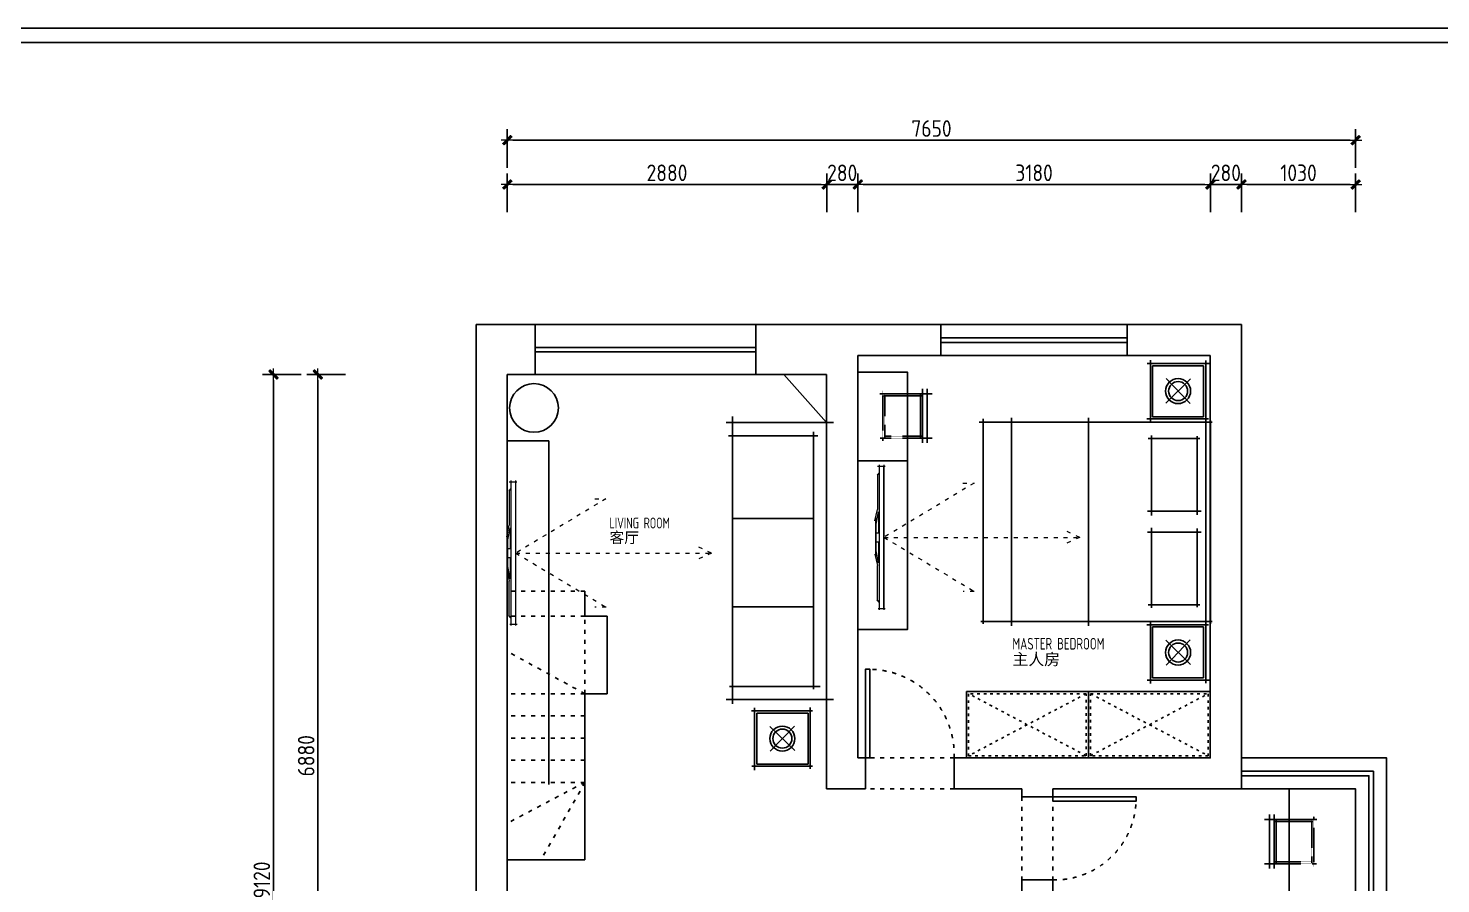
# Model space of a CAD drawing. Header units: millimetres. Extents: x -58733 to 427521, y -235734 to 553534.
# Drawn here: x 161435 to 174173, y -197316 to -189596 of the extents above; entities that cross this region are included whole.
import ezdxf

# ---------------------------------------------------------------- set-up
doc = ezdxf.new("R2010")
doc.units = ezdxf.units.MM
doc.linetypes.add('ACAD_ISO03W100', pattern=[30, 12, -18])
for name, color, linetype in [('00-墙体', 7, 'Continuous'), ('01.墙体', 7, 'Continuous'), ('02-活动家具', 1, 'Continuous'), ('图框', 251, 'Continuous')]:
    doc.layers.add(name, color=color, linetype=linetype)
doc.layers.add('P★10 文字说明', color=32, linetype='Continuous', lineweight=0)
doc.layers.add('墙体', color=7, linetype='Continuous', lineweight=30)
doc.styles.add('CCD_DIM', font='ARCHS.SHX')
doc.styles.add('编号', font='ARCHSTYL.SHX', dxfattribs={"width": 0.8})
doc.dimstyles.new('海龍1：50', dxfattribs={"dimscale": 50, "dimtxt": 3, "dimasz": 1, "dimexe": 2, "dimexo": 2, "dimgap": 0.6, "dimtad": 1, "dimdec": 0, "dimrnd": 5, "dimdsep": 46, "dimtxsty": 'CCD_DIM', "dimblk": 'WS-cj', "dimcen": 1, "dimclrd": 242, "dimclre": 242, "dimclrt": 2, "dimadec": 0, "dimazin": 2, "dimtfac": 1, "dimtdec": 0, "dimtix": 1, "dimtmove": 2, "dimatfit": 3, "dimldrblk": 'CCD_Leader_Arrow', "dimfxl": 5, "dimfxlon": 1, "dimtolj": 1, "dimarcsym": 0})

# ---------------------------------------------------------------- blocks, each defined once
blk = doc.blocks.new('图框1比60')
at = {"layer": '图框', "color": 121}
blk.add_line((186038, 61389), (161670, 61389), dxfattribs=at)
at = {"layer": '图框', "color": 8}
blk.add_line((161809, 61249), (185898, 61249), dxfattribs=at)
blk = doc.blocks.new('WS-cj')
blk.add_hatch(color=1).paths.add_polyline_path([(0.59, 0.82), (-0.82, -0.59), (-0.59, -0.82), (0.82, 0.59)])
at = {"color": 1, "linetype": 'ByBlock', "lineweight": 0}
for p, q in [((-1.1, 0), (0, 0)), ((0, 0), (1.1, 0))]:
    blk.add_line(p, q, dxfattribs=at)
at = {"color": 1}
blk.add_lwpolyline([(0.59, 0.82), (-0.82, -0.59), (-0.59, -0.82), (0.82, 0.59)], close=True, dxfattribs=at)
blk = doc.blocks.new('*D1319')
at = {"color": 242, "lineweight": -2}
for p, q in [((165755, -191256), (165755, -190906)), ((168635, -191256), (168635, -190906)), ((165805, -191006), (168585, -191006))]:
    blk.add_line(p, q, dxfattribs=at)
at = {"layer": 'Defpoints', "color": 0}
for p in [(168635, -191006), (165755, -191406), (168635, -191406)]:
    blk.add_point(p, dxfattribs=at)
at = {"color": 242, "linetype": 'ByBlock', "lineweight": -2, "xscale": 50, "yscale": 50, "zscale": 50, "rotation": 180}
blk.add_blockref('WS-cj', (165755, -191006), dxfattribs=at)
at = {"color": 242, "linetype": 'ByBlock', "lineweight": -2, "xscale": 50, "yscale": 50, "zscale": 50}
blk.add_blockref('WS-cj', (168635, -191006), dxfattribs=at)
at = {"color": 2, "insert": (167195, -190901), "char_height": 150, "attachment_point": 5, "style": 'CCD_DIM'}
blk.add_mtext('\\A1;2880', dxfattribs=at)
blk = doc.blocks.new('CCD_Leader_Arrow')
at = {"color": 1, "linetype": 'ByBlock'}
blk.add_line((0, 0), (-1, 0), dxfattribs=at)
for points in [[(-0.86, 0.67), (-0.6, 0.85), (-0.24, 0), (0, 0)], [(-0.86, -0.67), (-0.6, -0.85), (-0.24, 0), (0, 0)]]:
    blk.add_solid(points, dxfattribs=at)
blk = doc.blocks.new('*D1320')
at = {"color": 242, "lineweight": -2}
for p, q in [((168635, -191256), (168635, -190906)), ((168915, -191256), (168915, -190906)), ((168585, -191006), (168535, -191006)), ((168635, -191006), (168915, -191006)), ((168965, -191006), (169015, -191006))]:
    blk.add_line(p, q, dxfattribs=at)
at = {"layer": 'Defpoints', "color": 0}
for p in [(168915, -191006), (168635, -191406), (168915, -191406)]:
    blk.add_point(p, dxfattribs=at)
at = {"color": 242, "linetype": 'ByBlock', "lineweight": -2, "xscale": 50, "yscale": 50, "zscale": 50}
blk.add_blockref('WS-cj', (168635, -191006), dxfattribs=at)
at = {"color": 242, "linetype": 'ByBlock', "lineweight": -2, "xscale": 50, "yscale": 50, "zscale": 50, "rotation": 180}
blk.add_blockref('WS-cj', (168915, -191006), dxfattribs=at)
at = {"color": 2, "insert": (168775, -190901), "char_height": 150, "attachment_point": 5, "style": 'CCD_DIM'}
blk.add_mtext('\\A1;280', dxfattribs=at)
blk = doc.blocks.new('*D1321')
at = {"color": 242, "lineweight": -2}
for p, q in [((168915, -191256), (168915, -190906)), ((172095, -191256), (172095, -190906)), ((168965, -191006), (172045, -191006))]:
    blk.add_line(p, q, dxfattribs=at)
at = {"layer": 'Defpoints', "color": 0}
for p in [(172095, -191006), (168915, -191406), (172095, -191406)]:
    blk.add_point(p, dxfattribs=at)
at = {"color": 242, "linetype": 'ByBlock', "lineweight": -2, "xscale": 50, "yscale": 50, "zscale": 50, "rotation": 180}
blk.add_blockref('WS-cj', (168915, -191006), dxfattribs=at)
at = {"color": 242, "linetype": 'ByBlock', "lineweight": -2, "xscale": 50, "yscale": 50, "zscale": 50}
blk.add_blockref('WS-cj', (172095, -191006), dxfattribs=at)
at = {"color": 2, "insert": (170505, -190901), "char_height": 150, "attachment_point": 5, "style": 'CCD_DIM'}
blk.add_mtext('\\A1;3180', dxfattribs=at)
blk = doc.blocks.new('*D1322')
at = {"color": 242, "lineweight": -2}
for p, q in [((172095, -191256), (172095, -190906)), ((172375, -191256), (172375, -190906)), ((172045, -191006), (171995, -191006)), ((172095, -191006), (172375, -191006)), ((172425, -191006), (172475, -191006))]:
    blk.add_line(p, q, dxfattribs=at)
at = {"layer": 'Defpoints', "color": 0}
for p in [(172375, -191006), (172095, -191406), (172375, -191406)]:
    blk.add_point(p, dxfattribs=at)
at = {"color": 242, "linetype": 'ByBlock', "lineweight": -2, "xscale": 50, "yscale": 50, "zscale": 50}
blk.add_blockref('WS-cj', (172095, -191006), dxfattribs=at)
at = {"color": 242, "linetype": 'ByBlock', "lineweight": -2, "xscale": 50, "yscale": 50, "zscale": 50, "rotation": 180}
blk.add_blockref('WS-cj', (172375, -191006), dxfattribs=at)
at = {"color": 2, "insert": (172235, -190901), "char_height": 150, "attachment_point": 5, "style": 'CCD_DIM'}
blk.add_mtext('\\A1;280', dxfattribs=at)
blk = doc.blocks.new('*D1323')
at = {"color": 242, "lineweight": -2}
for p, q in [((172375, -191256), (172375, -190906)), ((173405, -191256), (173405, -190906)), ((172425, -191006), (173355, -191006))]:
    blk.add_line(p, q, dxfattribs=at)
at = {"layer": 'Defpoints', "color": 0}
for p in [(173405, -191006), (172375, -191406), (173405, -191406)]:
    blk.add_point(p, dxfattribs=at)
at = {"color": 242, "linetype": 'ByBlock', "lineweight": -2, "xscale": 50, "yscale": 50, "zscale": 50, "rotation": 180}
blk.add_blockref('WS-cj', (172375, -191006), dxfattribs=at)
at = {"color": 242, "linetype": 'ByBlock', "lineweight": -2, "xscale": 50, "yscale": 50, "zscale": 50}
blk.add_blockref('WS-cj', (173405, -191006), dxfattribs=at)
at = {"color": 2, "insert": (172890, -190901), "char_height": 150, "attachment_point": 5, "style": 'CCD_DIM'}
blk.add_mtext('\\A1;1030', dxfattribs=at)
blk = doc.blocks.new('*D1324')
at = {"color": 242, "lineweight": -2}
for p, q in [((165755, -190856), (165755, -190506)), ((173405, -190856), (173405, -190506)), ((165805, -190606), (173355, -190606))]:
    blk.add_line(p, q, dxfattribs=at)
at = {"layer": 'Defpoints', "color": 0}
for p in [(173405, -190606), (165755, -191406), (173405, -191406)]:
    blk.add_point(p, dxfattribs=at)
at = {"color": 242, "linetype": 'ByBlock', "lineweight": -2, "xscale": 50, "yscale": 50, "zscale": 50, "rotation": 180}
blk.add_blockref('WS-cj', (165755, -190606), dxfattribs=at)
at = {"color": 242, "linetype": 'ByBlock', "lineweight": -2, "xscale": 50, "yscale": 50, "zscale": 50}
blk.add_blockref('WS-cj', (173405, -190606), dxfattribs=at)
at = {"color": 2, "insert": (169580, -190501), "char_height": 150, "attachment_point": 5, "style": 'CCD_DIM'}
blk.add_mtext('\\A1;7650', dxfattribs=at)
blk = doc.blocks.new('*D1333')
at = {"color": 242, "lineweight": -2}
for p, q in [((164296, -192721), (163946, -192721)), ((164046, -192771), (164046, -199551)), ((164296, -199601), (163946, -199601))]:
    blk.add_line(p, q, dxfattribs=at)
at = {"layer": 'Defpoints', "color": 0}
for p in [(164446, -192721), (164046, -199601), (164446, -199601)]:
    blk.add_point(p, dxfattribs=at)
at = {"color": 242, "linetype": 'ByBlock', "lineweight": -2, "xscale": 50, "yscale": 50, "zscale": 50}
for p, rotation in [((164046, -192721), 90), ((164046, -199601), 270)]:
    blk.add_blockref('WS-cj', p, dxfattribs=dict(at, rotation=rotation))
at = {"color": 2, "insert": (163941, -196161), "char_height": 150, "attachment_point": 5, "rotation": 90, "style": 'CCD_DIM'}
blk.add_mtext('\\A1;6880', dxfattribs=at)
blk = doc.blocks.new('*D1336')
at = {"color": 242, "lineweight": -2}
for p, q in [((163896, -192721), (163546, -192721)), ((163646, -201791), (163646, -192771)), ((163896, -201841), (163546, -201841))]:
    blk.add_line(p, q, dxfattribs=at)
at = {"layer": 'Defpoints', "color": 0}
for p in [(163646, -192721), (164446, -192721), (164446, -201841)]:
    blk.add_point(p, dxfattribs=at)
at = {"color": 242, "linetype": 'ByBlock', "lineweight": -2, "xscale": 50, "yscale": 50, "zscale": 50}
for p, rotation in [((163646, -192721), 90), ((163646, -201841), 270)]:
    blk.add_blockref('WS-cj', p, dxfattribs=dict(at, rotation=rotation))
at = {"color": 2, "insert": (163541, -197281), "char_height": 150, "attachment_point": 5, "rotation": 90, "style": 'CCD_DIM'}
blk.add_mtext('\\A1;9120', dxfattribs=at)
blk = doc.blocks.new('zw$957C')
for p, q in [((553, 2045), (4, 2045)), ((31, 2080), (31, 1516)), ((31, 2045), (507, 2045)), ((531, 2045), (54, 2045)), ((531, 1513), (531, 2068)), ((545, 2086), (2381, 2086)), ((2368, 2045), (550, 2045)), ((560, 2102), (560, 0)), ((2360, 16), (2360, 2102)), ((2366, 2045), (2914, 2045)), ((2388, 1513), (2388, 2068)), ((2388, 2045), (2864, 2045)), ((2888, 2045), (2412, 2045)), ((2888, 2080), (2888, 1516)), ((0, 1545), (552, 1545)), ((2919, 1545), (2367, 1545)), ((531, 36), (2377, 36)), ((545, 36), (2381, 36))]:
    blk.add_line(p, q)
at = {"color": 251}
for p, q in [((511, 2025), (51, 2025)), ((51, 2025), (51, 1565)), ((511, 1565), (511, 2025)), ((686, 1966), (1397, 1966)), ((709, 1526), (709, 1990)), ((1364, 2003), (1364, 1520)), ((2231, 1966), (1520, 1966)), ((1553, 2003), (1553, 1520)), ((2208, 1526), (2208, 1990)), ((2408, 1565), (2408, 2025)), ((2408, 2025), (2868, 2025)), ((2868, 2025), (2868, 1565)), ((393, 1904), (167, 1687)), ((390, 1683), (170, 1907)), ((2526, 1904), (2752, 1687)), ((2529, 1683), (2748, 1907)), ((51, 1565), (511, 1565)), ((1403, 1556), (681, 1556)), ((1514, 1556), (2236, 1556)), ((2868, 1565), (2408, 1565)), ((521, 987), (2398, 987)), ((521, 292), (2398, 292))]:
    blk.add_line(p, q, dxfattribs=at)
for centre, radius in [((280, 1795), 113), ((280, 1795), 85.8), ((2639, 1795), 113), ((2639, 1795), 85.8)]:
    blk.add_circle(centre, radius, dxfattribs=at)
blk = doc.blocks.new('A$C2EBB641D')
for p, q in [((533, 667), (200, 667)), ((267, 733), (267, 0)), ((333, 733), (333, 0)), ((200, 67), (533, 67))]:
    blk.add_line(p, q)
at = {"color": 251}
for p, q in [((533, 640), (347, 640)), ((360, 653), (360, 80)), ((347, 93), (533, 93))]:
    blk.add_line(p, q, dxfattribs=at)
at = {"color": 250, "linetype": 'ACAD_ISO03W100', "ltscale": 0.1}
for p, q in [((907, 667), (533, 667)), ((853, 640), (533, 640)), ((840, 80), (840, 653)), ((867, 27), (867, 707)), ((533, 93), (853, 93)), ((533, 67), (907, 67))]:
    blk.add_line(p, q, dxfattribs=at)
blk = doc.blocks.new('zw$A384')
for p, q in [((157, 2594), (157, 0)), ((1007, 8), (1007, 2577)), ((1069, 2539), (100, 2539)), ((887, 133), (887, 2455)), ((929, 2419), (121, 2419)), ((131, 159), (949, 159)), ((1069, 39), (100, 39))]:
    blk.add_line(p, q)
at = {"color": 251}
for p, q in [((157, 1672), (887, 1672)), ((157, 876), (887, 876))]:
    blk.add_line(p, q, dxfattribs=at)
blk = doc.blocks.new('zw$1ED')
at = {"color": 1}
for p, q in [((567, 523), (3, 523)), ((32, 553), (32, 1)), ((532, 0), (532, 549)), ((532, 523), (532, 46)), ((0, 22), (555, 22))]:
    blk.add_line(p, q, dxfattribs=at)
at = {"color": 251}
for p, q in [((512, 503), (52, 503)), ((52, 503), (52, 42)), ((170, 163), (394, 383)), ((390, 160), (174, 386)), ((512, 42), (512, 503)), ((52, 42), (512, 42))]:
    blk.add_line(p, q, dxfattribs=at)
blk.add_line((532, 22), (532, 499))
for radius in [113, 85.8]:
    blk.add_circle((282, 273), radius, dxfattribs=at)
blk = doc.blocks.new('zw$D427')
at = {"lineweight": 15}
for p, q in [((69, 1810), (0, 1810)), ((12, 1819), (12, 1754)), ((69, 1810), (90, 1828)), ((80, 1825), (399, 1825)), ((502, 1847), (399, 1825)), ((801, 1847), (905, 1825)), ((1224, 1825), (905, 1825)), ((1235, 1810), (1214, 1828)), ((1307, 1810), (1235, 1810)), ((1292, 1755), (1292, 1824)), ((0, 1765), (1307, 1765))]:
    blk.add_line(p, q, dxfattribs=at)
at = {"color": 251, "lineweight": 5, "true_color": 0x5a5a5a}
for p, q in [((1235, 1810), (69, 1810)), ((422, 1816), (532, 1837)), ((614, 1816), (422, 1816)), ((532, 1837), (772, 1837)), ((614, 1837), (614, 1816)), ((690, 1816), (690, 1837)), ((882, 1816), (690, 1816)), ((772, 1837), (882, 1816)), ((1292, 1769), (12, 1769))]:
    blk.add_line(p, q, dxfattribs=at)
at = {"lineweight": 15}
blk.add_lwpolyline([(831, 1842), (652, 1842), (473, 1842)], dxfattribs=at)
at = {"color": 250, "linetype": 'ACAD_ISO03W100', "lineweight": 0, "ltscale": 3}
for points in [[(1143, 1053), (1143, 953), (653, 1765), (166, 952), (166, 1052)], [(653, 1765), (653, 0), (586, 150)], [(653, 0), (721, 150)]]:
    blk.add_lwpolyline(points, dxfattribs=at)
blk = doc.blocks.new('家具布置图')
for p, q in [((165474.7, -200360.6), (165474.7, -192270.6)), ((165474.7, -192270.6), (166004.7, -192270.6)), ((166004.7, -192720.6), (166004.7, -192270.6)), ((167994.7, -192720.6), (167994.7, -192270.6)), ((167994.7, -192270.6), (169664.7, -192270.6)), ((169664.7, -192550.6), (169664.7, -192270.6)), ((171344.7, -192270.6), (172374.7, -192270.6)), ((171344.7, -192550.6), (171344.7, -192270.6)), ((172374.7, -196460.6), (172374.7, -192270.6)), ((168914.7, -192550.6), (169664.7, -192550.6)), ((168914.7, -196180.6), (168914.7, -192550.6)), ((171344.7, -192550.6), (172094.7, -192550.6)), ((172094.7, -196180.6), (172094.7, -192550.6)), ((165754.7, -200360.6), (165754.7, -192720.6)), ((165754.7, -192720.6), (166004.7, -192720.6)), ((167994.7, -192720.6), (168634.7, -192720.6)), ((168249.7, -192720.6), (168634.7, -193154.4)), ((168634.7, -192720.6), (168634.7, -196460.6)), ((168984.7, -196180.6), (168914.7, -196180.6)), ((168984.7, -196460.6), (168984.7, -196180.6)), ((169784.7, -196460.6), (169784.7, -196180.6)), ((169784.7, -196180.6), (172094.7, -196180.6)), ((168634.7, -196460.6), (168984.7, -196460.6)), ((169784.7, -196460.6), (170394.7, -196460.6)), ((170394.7, -196460.6), (170394.7, -196530.6)), ((170394.7, -196530.6), (170674.7, -196530.6)), ((170674.7, -196530.6), (170674.7, -196460.6)), ((170674.7, -196460.6), (172374.7, -196460.6)), ((170394.7, -197280.6), (170394.7, -197400.6)), ((170394.7, -197280.6), (170674.7, -197280.6)), ((170674.7, -197280.6), (170674.7, -200080.6))]:
    blk.add_line(p, q)
at = {"color": 12}
for p, q in [((166004.7, -192270.6), (167994.7, -192270.6)), ((169664.7, -192270.6), (171344.7, -192270.6)), ((169664.7, -192550.6), (171344.7, -192550.6)), ((166004.7, -192720.6), (167994.7, -192720.6)), ((165754.7, -193320.6), (166129.7, -193320.6))]:
    blk.add_line(p, q, dxfattribs=at)
at = {"color": 1}
for points in [[(168914.7, -192700.6), (168914.7, -193500.6), (169364.7, -193500.6), (169364.7, -192700.6)], [(168914.7, -193500.6), (168914.7, -195020.6), (169364.7, -195020.6), (169364.7, -193500.6)]]:
    blk.add_lwpolyline(points, close=True, dxfattribs=at)
at = {"color": 12}
for points in [[(173684.7, -197460.6), (173684.7, -196180.6), (172374.7, -196180.6)], [(173404.7, -197460.6), (173404.7, -196460.6), (172374.7, -196460.6)]]:
    blk.add_lwpolyline(points, dxfattribs=at)
at = {"color": 1}
blk.add_circle((165995.5, -193022.4), 220, dxfattribs=at)
at = {"layer": '00-墙体', "color": 42}
for p, q in [((169664.7, -192390.6), (171344.7, -192390.6)), ((169664.7, -192430.6), (171344.7, -192430.6)), ((166004.7, -192475.6), (167994.7, -192475.6)), ((166004.7, -192515.6), (167994.7, -192515.6))]:
    blk.add_line(p, q, dxfattribs=at)
for points in [[(173564.7, -197460.6), (173564.7, -196300.6), (172374.7, -196300.6)], [(173524.7, -197460.6), (173524.7, -196340.6), (172374.7, -196340.6)]]:
    blk.add_lwpolyline(points, dxfattribs=at)
at = {"layer": '02-活动家具'}
for p, q in [((166129.7, -196420.6), (166129.7, -193320.6)), ((166454.7, -194900.6), (166454.7, -194675.6)), ((166454.7, -194900.6), (166654.7, -194900.6)), ((166654.7, -194900.6), (166654.7, -195600.6)), ((166454.7, -197100.6), (166454.7, -195600.6)), ((166654.7, -195600.6), (166454.7, -195600.6)), ((172804.7, -197460.6), (172804.7, -196460.6)), ((165754.7, -197100.6), (166454.7, -197100.6))]:
    blk.add_line(p, q, dxfattribs=at)
at = {"layer": '02-活动家具', "color": 8, "linetype": 'ACAD_ISO03W100', "ltscale": 3}
for p, q in [((166454.7, -194675.6), (165754.7, -194675.6)), ((166454.7, -194900.6), (165754.7, -194900.6)), ((166454.7, -195600.6), (166454.7, -194900.6)), ((166454.7, -195600.6), (165754.7, -195219.3)), ((166454.7, -195600.6), (165754.7, -195600.6)), ((166454.7, -195800.6), (165754.7, -195800.6)), ((166454.7, -196000.6), (165754.7, -196000.6)), ((166454.7, -196200.6), (165754.7, -196200.6)), ((169784.7, -196180.6), (168984.7, -196180.6)), ((166454.7, -196400.6), (165754.7, -196400.6)), ((166454.7, -196400.6), (165754.7, -196769.5)), ((166454.7, -196400.6), (166058.6, -197100.6)), ((169784.7, -196460.6), (168984.7, -196460.6)), ((170394.7, -196530.6), (170394.7, -197280.6)), ((170674.7, -196530.6), (170674.7, -197280.6))]:
    blk.add_line(p, q, dxfattribs=at)
at = {"layer": '02-活动家具', "color": 251, "linetype": 'ACAD_ISO03W100', "ltscale": 2}
for p, q in [((170974.7, -196160.6), (169914.7, -195600.6)), ((170974.7, -195600.6), (169914.7, -196160.6)), ((171014.7, -196160.6), (172074.7, -195600.6)), ((171014.7, -195600.6), (172074.7, -196160.6))]:
    blk.add_line(p, q, dxfattribs=at)
at = {"layer": '02-活动家具'}
for points in [[(168984.7, -196180.6), (168984.7, -195380.6), (169024.7, -195380.6), (169024.7, -196180.6)], [(169894.7, -195580.6), (169894.7, -196180.6), (170994.7, -196180.6), (170994.7, -195580.6)], [(172094.7, -195580.6), (172094.7, -196180.6), (170994.7, -196180.6), (170994.7, -195580.6)], [(170674.7, -196530.6), (171424.7, -196530.6), (171424.7, -196570.6), (170674.7, -196570.6)]]:
    blk.add_lwpolyline(points, close=True, dxfattribs=at)
at = {"layer": '02-活动家具', "color": 251, "linetype": 'ACAD_ISO03W100', "ltscale": 2}
for points in [[(169914.7, -195600.6), (169914.7, -196160.6), (170974.7, -196160.6), (170974.7, -195600.6)], [(172074.7, -195600.6), (172074.7, -196160.6), (171014.7, -196160.6), (171014.7, -195600.6)]]:
    blk.add_lwpolyline(points, close=True, dxfattribs=at)
at = {"layer": '02-活动家具', "color": 8, "linetype": 'ACAD_ISO03W100', "ltscale": 3}
for centre, radius, start, end in [((169014.7, -196151.1), 770.6, 357.80597, 89.25642), ((170691, -196546.6), 734.1, 268.73095, 358.13034)]:
    blk.add_arc(centre, radius, start, end, dxfattribs=at)
at = {"layer": '01.墙体', "color": 4, "xscale": -1, "rotation": 89.99999999999986}
blk.add_blockref('zw$1ED', (168508.5, -195724), dxfattribs=at)
at = {"layer": '02-活动家具'}
for name, p, rotation in [('zw$957C', (170009.2, -192590.2), 270), ('zw$D427', (170917, -194843.1), 90), ('zw$D427', (167596.9, -194984.9), 90)]:
    blk.add_blockref(name, p, dxfattribs=dict(at, rotation=rotation))
at = {"layer": '02-活动家具', "xscale": -0.6666666666669698, "yscale": 0.6666666666669698, "zscale": 0.6666666666669698, "rotation": 359.9999999999994}
blk.add_blockref('A$C2EBB641D', (169720.3, -193338.4), dxfattribs=at)
at = {"layer": '02-活动家具'}
blk.add_blockref('zw$A384', (167627.6, -195693.3), dxfattribs=at)
at = {"layer": '02-活动家具', "xscale": 0.6666666666669698, "yscale": 0.6666666666669698, "zscale": 0.6666666666669698}
blk.add_blockref('A$C2EBB641D', (172449.2, -197179.3), dxfattribs=at)
at = {"layer": 'P★10 文字说明', "attachment_point": 1, "line_spacing_factor": 0.8, "style": '编号'}
for s, insert, char_height in [('LIVING ROOM\\P{\\Fￎￄￗￖ;\\W1;客厅}', (166675.7, -194011.4), 98.28), ('MASTER BEDROOM\\P{\\Fￎￄￗￖ;\\W1.0000;主人房}', (170310.2, -195097.5), 105)]:
    blk.add_mtext(s, dxfattribs=dict(at, insert=insert, char_height=char_height))
for base, p1, p2, picture, middle in [((173404.7, -190605.6), (165754.7, -191405.6), (173404.7, -191405.6), '*D1324', (169579.7, -190500.6)), ((168634.7, -191005.6), (165754.7, -191405.6), (168634.7, -191405.6), '*D1319', (167194.7, -190900.6)), ((168914.7, -191005.6), (168634.7, -191405.6), (168914.7, -191405.6), '*D1320', (168774.7, -190900.6)), ((172094.7, -191005.6), (168914.7, -191405.6), (172094.7, -191405.6), '*D1321', (170504.7, -190900.6)), ((172374.7, -191005.6), (172094.7, -191405.6), (172374.7, -191405.6), '*D1322', (172234.7, -190900.6)), ((173404.7, -191005.6), (172374.7, -191405.6), (173404.7, -191405.6), '*D1323', (172889.7, -190900.6))]:
    dim = blk.add_linear_dim(base=base, p1=p1, p2=p2, dimstyle='海龍1：50')
    dim.commit()
    dim.dimension.update_dxf_attribs({"geometry": picture, "text_midpoint": middle})
for base, p1, p2, picture, middle in [((163645.7, -192720.6), (164445.7, -201840.6), (164445.7, -192720.6), '*D1336', (163540.7, -197280.6)), ((164045.7, -199600.6), (164445.7, -192720.6), (164445.7, -199600.6), '*D1333', (163940.7, -196160.6))]:
    dim = blk.add_linear_dim(base=base, p1=p1, p2=p2, angle=90, dimstyle='海龍1：50')
    dim.commit()
    dim.dimension.update_dxf_attribs({"geometry": picture, "text_midpoint": middle})

msp = doc.modelspace()

# ---------------------------------------------------------------- block references
at = {"color": 4}
msp.add_blockref('家具布置图', (0, 0), dxfattribs=at)
at = {"layer": '墙体', "color": 0, "xscale": 0.9120113186390109, "yscale": 0.9120113186390109, "zscale": 0.9120113186390109}
msp.add_blockref('图框1比60', (10840.1, -245583.6), dxfattribs=at)

doc.saveas('drawing.dxf')
